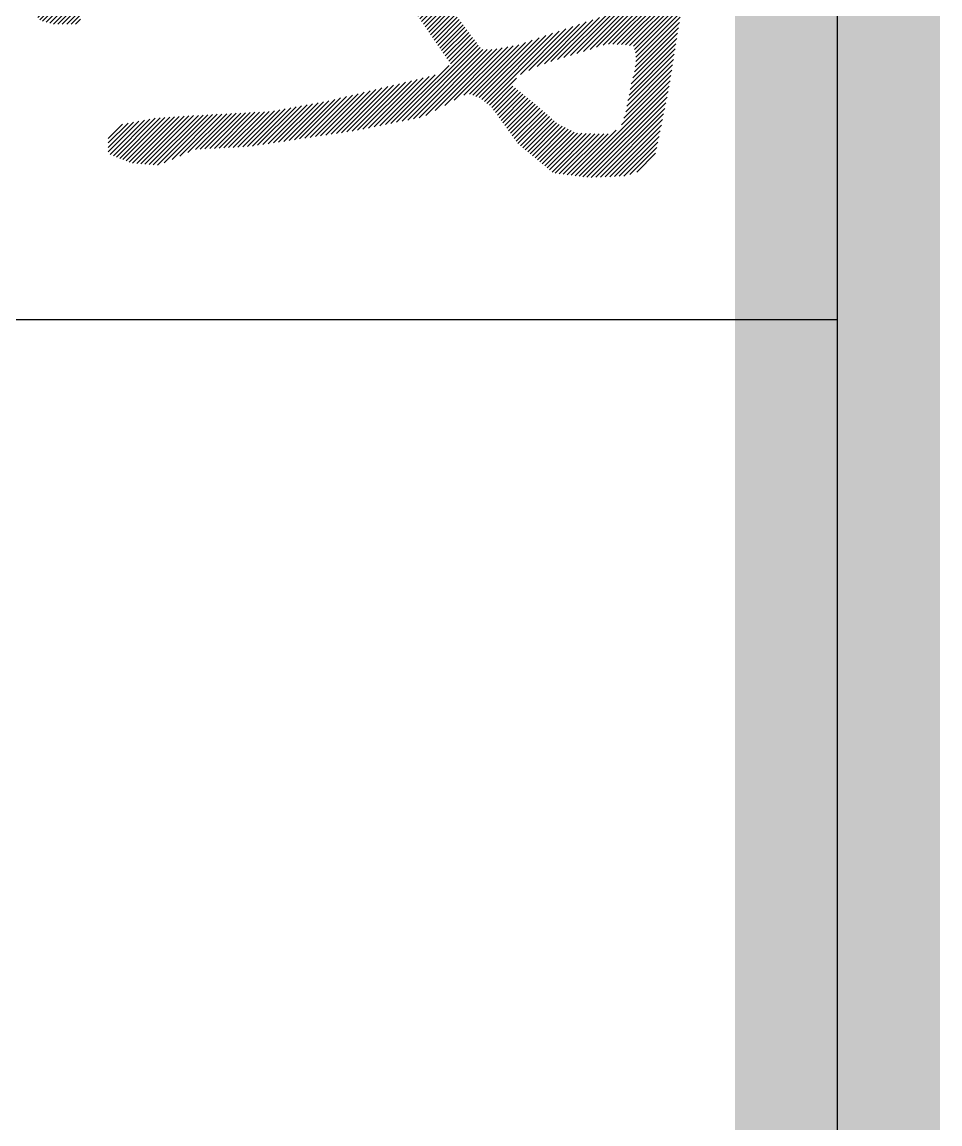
# Model space of a CAD drawing. Extents: x -9422388 to 15610651, y -1992469 to 953794.
# Drawn here: x -2788272 to -2787824, y -294781 to -294244 of the extents above; entities that cross this region are included whole.
import ezdxf

# ---------------------------------------------------------------- set-up
doc = ezdxf.new("R2010")
doc.units = 0
doc.header["$LTSCALE"] = 1000
doc.layers.add('PUB_TITLE', color=4, linetype='Continuous')

# ---------------------------------------------------------------- blocks, each defined once
blk = doc.blocks.new('TQ')
h = blk.add_hatch()
h.set_pattern_fill('ANSI31', color=256, scale=8.569304737390066, angle=-1.272221872585407e-14, style=0)
h.set_pattern_definition([(44.99999999999995, (1745236.946179545, -794025.4454445422), (-0.7574266862328147, 0.7574266862328145), [])])
h.paths.add_polyline_path([(1750755.509340847, -793512.2761866868), (1750748.982086042, -793511.9138676577), (1750741.366972114, -793513.0008247443), (1750734.477080923, -793516.9863703229), (1750725.774082856, -793522.4211920168), (1750714.53270514, -793530.7546022024), (1750706.917566195, -793538.0010432146), (1750701.478195529, -793543.7981839371), (1750697.851956759, -793548.8706986891), (1750697.489320373, -793556.4794587303), (1750702.203443284, -793562.27661154), (1750712.356961877, -793563.7258997421), (1750726.861966995, -793559.740354164), (1750735.927601448, -793552.4939131519), (1750746.443731411, -793540.899619619), (1750752.970986216, -793530.3922831734), (1750756.959861372, -793517.7110083811)], flags=16)
h.paths.add_polyline_path([(1750824.714452347, -793661.2169262776), (1750827.636907356, -793657.8797620598), (1750834.734283795, -793654.5426099289), (1750857.278929571, -793647.4511601399), (1750862.915078507, -793647.6597329034), (1750866.255030662, -793648.0768784308), (1750867.089999938, -793650.5797515935), (1750867.089999938, -793653.291185434), (1750866.672527808, -793656.8369103285), (1750865.628772434, -793660.5912079861), (1750863.541311718, -793671.2283826702), (1750861.871348149, -793676.0255320589), (1750858.113898847, -793677.9026869312), (1750852.686485977, -793677.9026869312), (1750846.841600976, -793677.6941141677), (1750840.579193813, -793674.5655348009), (1750833.690553437, -793668.5169367429)], flags=16)
h.paths.add_polyline_path([(1750390.449375729, -793493.4642191323), (1750381.488334455, -793498.1766146836), (1750375.592891498, -793505.4808435019), (1750371.584003296, -793515.1412580094), (1750371.112370861, -793524.0948143918), (1750374.413797904, -793529.2784567515), (1750378.186882396, -793530.2209382791), (1750383.610667903, -793530.2209382791), (1750389.034478426, -793527.6291170993), (1750392.335905468, -793526.4510121682), (1750394.929896366, -793496.7628984356), (1750393.750827788, -793493.4642191323)], flags=16)
h.paths.add_polyline_path([(1750420.834557375, -793437.520401213), (1750416.036279608, -793440.18388604), (1750411.504575606, -793446.5762254532), (1750412.037723139, -793455.8983981772), (1750416.036279608, -793462.0243891071), (1750417.902270957, -793466.8186497104), (1750416.036279608, -793472.9446527276), (1750411.771149372, -793478.8042951747), (1750409.105461739, -793483.5985557783), (1750408.305740439, -793490.2572436742), (1750408.305740439, -793497.1822921392), (1750408.572314206, -793505.4390709319), (1750412.570870673, -793508.3688921558), (1750420.834557375, -793505.7054194143), (1750445.35906873, -793484.6639497096), (1750463.219285951, -793467.0849981935), (1750468.017563718, -793456.9637800214), (1750470.150128836, -793450.0387436433), (1750469.083833769, -793444.9781345568), (1750467.217842418, -793442.5810102988), (1750460.553573301, -793440.7165709195), (1750452.023312832, -793439.3848405923), (1750440.560790963, -793437.520401213), (1750430.43111291, -793435.3896254367)], flags=16)
h.paths.add_polyline_path([(1750415.311106902, -793418.6241874734), (1750420.584994697, -793410.5317914801), (1750426.800621366, -793405.0741374989), (1750433.392968602, -793401.8748130931), (1750439.043551947, -793401.6866189619), (1750445.070830842, -793403.7567664929), (1750445.259178616, -793408.0852556865), (1750441.680470828, -793412.4137448804), (1750435.276496384, -793416.3658458112), (1750431.509440821, -793418.4359812547), (1750426.800621366, -793420.3179346551), (1750421.715106362, -793421.8234997918), (1750418.513119141, -793420.8825291358)], flags=16)
h.paths.add_polyline_path([(1750360.141369391, -793462.8043250557), (1750373.303849381, -793447.6173729212), (1750381.820500979, -793439.7460597067), (1750390.550041348, -793434.2148685966), (1750395.660047317, -793432.3002199413), (1750400.344200692, -793432.7257054787), (1750401.621683422, -793436.7677213833), (1750400.55711448, -793440.3842759249), (1750395.234194724, -793443.14987148), (1750377.988002757, -793455.2759433684), (1750373.090935593, -793459.7434327229), (1750366.064705529, -793464.4236769333), (1750360.741785774, -793466.5510562694), (1750356.057632397, -793466.5510562694)], flags=16)
h.paths.add_polyline_path([(1750758.566008342, -793568.8786961528), (1750752.613778368, -793556.2851969396), (1750749.880896934, -793551.3988638383), (1750750.539526263, -793562.297461564), (1750752.502781015, -793568.1823174321), (1750756.950004947, -793580.4754554268), (1750750.979738216, -793584.8845768017), (1750744.23071385, -793593.443457335), (1750740.856214175, -793601.4836134412), (1750744.749877268, -793608.2269826528), (1750751.758470835, -793609.5237816352), (1750755.652108911, -793609.5237816352), (1750760.584073822, -793606.9301836706), (1750763.699004297, -793604.0772234924), (1750768.890563426, -793603.0397746379), (1750771.16539628, -793605.3957790217), (1750777.044403524, -793614.4940768775), (1750804.268024299, -793654.3062371333), (1750798.823300144, -793658.0154383042), (1750763.185094303, -793666.6702531234), (1750742.89111563, -793670.3794663814), (1750719.379814738, -793671.615866771), (1750704.283073896, -793672.6049919184), (1750692.156193963, -793674.8305174559), (1750687.948901431, -793679.5288437741), (1750687.948901431, -793684.7217326651), (1750695.868513847, -793687.9363833497), (1750705.025532869, -793688.6782211665), (1750717.481127075, -793683.2506033069), (1750736.074146975, -793682.246417795), (1750772.757609168, -793676.723397477), (1750794.868222018, -793672.2045626718), (1750809.943623951, -793664.1710664859), (1750813.963719459, -793665.6773447543), (1750817.983839983, -793668.689901291), (1750827.029086146, -793681.2422322825), (1750839.089397686, -793691.2840994925), (1750851.149734242, -793692.7903777619), (1750863.712573355, -793692.2882850049), (1750869.240201551, -793690.2799139807), (1750873.78208719, -793684.7159309195), (1750878.246472309, -793663.0498549248), (1750882.710882444, -793635.0113951047), (1750895.318625828, -793547.3523213632), (1750911.693900086, -793449.100794729), (1750913.045781312, -793427.0381814917), (1750909.89135009, -793404.9755682541), (1750903.582462628, -793384.2637223226), (1750881.78255231, -793352.9926384933), (1750870.319855326, -793336.1311453742), (1750855.354700258, -793329.1320279534), (1750840.071137636, -793325.9506164379), (1750820.011436676, -793325.9506164379), (1750802.817428726, -793328.1776044989), (1750781.165689994, -793334.5404396163), (1750733.470449749, -793342.8512713411), (1750707.522510529, -793343.5299789113), (1750678.94265569, -793346.6359193824), (1750669.493496235, -793347.759886773), (1750662.294153328, -793351.8061210306), (1750658.694481874, -793356.9763226782), (1750658.019541913, -793365.5184023232), (1750659.819390149, -793372.0373527523), (1750662.294153328, -793373.8356764035), (1750668.368612978, -793373.3861015341), (1750673.684027842, -793369.8316498471), (1750674.915030274, -793365.2192377156), (1750675.838282098, -793360.2993330535), (1750677.684785745, -793357.8393807226), (1750685.07082535, -793356.30191807), (1750698.304126506, -793356.30191807), (1750722.308748971, -793355.3794283913), (1750750.006378729, -793352.6119835302), (1750775.242003625, -793348.307063929), (1750806.940416304, -793340.6197144059), (1750824.790001594, -793336.6222873352), (1750849.410100258, -793340.6197144059), (1750863.258927646, -793348.9220489903), (1750876.184478193, -793368.2941871941), (1750888.494552542, -793392.278725443), (1750894.6495647, -793413.1883262998), (1750895.586525459, -793417.1760233588), (1750896.64466521, -793422.5944792951), (1750897.04147387, -793431.1847255173), (1750897.438257515, -793439.6428128041), (1750897.173735085, -793449.4224773627), (1750897.04147387, -793456.6911463137), (1750895.718786674, -793463.6954973928), (1750894.902529595, -793469.588125183), (1750887.062594116, -793500.9216865626), (1750881.835962125, -793540.9590270799), (1750869.850124131, -793633.9113720033), (1750855.593856152, -793638.1461750879), (1750827.081345211, -793647.7707154667), (1750818.604644656, -793649.3106438612), (1750814.751608046, -793649.3106438612), (1750805.504305172, -793636.9912287922), (1750779.303601187, -793600.0329473244), (1750793.559869165, -793583.8636991823), (1750807.045509809, -793569.234379435), (1750820.531175469, -793556.5299822672), (1750827.85194753, -793549.2153223932), (1750833.246213794, -793547.2904118999), (1750837.484551563, -793549.2153223932), (1750842.108215509, -793553.4501254782), (1750842.878817827, -793561.5347495493), (1750840.566985855, -793570.004343632), (1750837.484551563, -793578.0889677033), (1750830.934381821, -793588.0985022672), (1750830.297166451, -793594.3727519779), (1750832.693028199, -793598.5620234445), (1750836.586341063, -793597.6643241431), (1750844.073421533, -793594.3727519779), (1750848.565674817, -793586.5926833033), (1750852.159492455, -793576.4187538527), (1750853.956388765, -793563.2524772802), (1750852.159492455, -793542.3061441199), (1750846.768778507, -793530.9352782377), (1750847.646525668, -793526.2817824935), (1750847.646525668, -793519.2460536389), (1750842.482684607, -793515.9627127013), (1750837.318843546, -793516.9008066583), (1750834.5021825, -793524.4055824918), (1750826.991136408, -793536.1317932206), (1750801.641337088, -793558.1770495686), (1750785.680357889, -793575.06278915), (1750768.780466659, -793584.443752899), (1750776.291537767, -793576.9389891517), (1750782.863696843, -793567.0889663383), (1750791.313629949, -793556.3008616534), (1750797.885814041, -793544.1056039464), (1750801.496067393, -793533.8084840918), (1750803.358106167, -793520.4129660359), (1750798.889193097, -793505.1569489526), (1750789.206556449, -793495.8545021648), (1750781.758376337, -793494.7382100006), (1750782.836003791, -793491.0172240336), (1750789.734600656, -793469.2782998672), (1750793.449247056, -793450.1904472095), (1750793.410296666, -793423.0570234834), (1750790.093009286, -793415.3922161603), (1750781.177797886, -793409.5918240419), (1750772.262586486, -793407.1059451592), (1750750.492920883, -793405.2415299537), (1750740.513815982, -793404.8286269534), (1750733.856201202, -793406.2747241954), (1750731.25105303, -793408.8776895622), (1750729.514295922, -793413.2159812883), (1750730.382686984, -793416.9758268663), (1750736.171885686, -793418.4219120212), (1750746.881942059, -793417.8434779595), (1750759.03931687, -793417.8434779595), (1750773.512351148, -793418.7111411396), (1750781.61725935, -793423.3386378097), (1750783.643480146, -793430.5691119342), (1750782.485650413, -793438.9564541826), (1750770.907202977, -793490.4374120571), (1750770.907202977, -793492.751172479), (1750765.407442946, -793494.7757037834), (1750757.302534744, -793496.5110180565), (1750743.9873302, -793499.1139834231), (1750729.80375961, -793506.9228916097), (1750721.698851408, -793514.4425827642), (1750706.873937756, -793526.6797580854), (1750699.394462244, -793533.8655466797), (1750694.216361888, -793542.775928404), (1750689.038261532, -793552.2611543601), (1750688.462911489, -793560.5966676789), (1750692.777999288, -793570.3693459684), (1750701.120487357, -793572.3813672578), (1750713.202713181, -793573.2436517362), (1750724.709588963, -793571.8064988526), (1750736.216464745, -793567.495028113), (1750744.2712903, -793559.446942954), (1750755.490503568, -793543.3507847226), (1750768.723404463, -793520.9311344627), (1750771.887817192, -793511.4458964197), (1750775.915217462, -793507.4218538398), (1750780.230305261, -793507.7092819999), (1750785.408405616, -793509.4338751299), (1750788.572793329, -793515.7573671585), (1750788.572793329, -793526.967198332), (1750785.120718087, -793540.476466868), (1750777.928930104, -793552.2611543601), (1750774.476854862, -793560.5966676789), (1750771.032459626, -793565.481592648), (1750767.405845609, -793570.0110639875), (1750763.552583852, -793571.5963789565), (1750760.605963091, -793571.3699053895)])
h.paths.add_polyline_path([(1750665.095654493, -793639.5967324226), (1750669.311977912, -793640.6499426872), (1750677.217581196, -793640.6499426872), (1750680.906886078, -793635.9105327569), (1750685.123209497, -793628.5381334247), (1750687.758402253, -793616.952929294), (1750688.285445808, -793608.000726651), (1750682.199878918, -793618.7802495869), (1750677.391594627, -793621.7367225804), (1750674.062774729, -793620.997604332), (1750671.473712043, -793611.7586262269), (1750673.323042533, -793598.0849386307), (1750680.350548428, -793565.1941886623), (1750683.750839915, -793485.5776884216), (1750686.657709764, -793470.6405739688), (1750687.488226138, -793459.8526626761), (1750686.657709764, -793452.7990330178), (1750679.270344294, -793450.4572308235), (1750671.749066533, -793452.9622312937), (1750669.241957269, -793458.8072243328), (1750667.152720395, -793468.4097180772), (1750668.40626252, -793480.099716242), (1750667.241478252, -793549.0197431229), (1750664.568610938, -793568.5057164156), (1750660.352287519, -793593.782521033), (1750657.717069746, -793615.8997311158), (1750659.29820041, -793633.2775312684)])
h.paths.add_polyline_path([(1750386.256992915, -793636.2022517904), (1750408.229890995, -793630.8704473461), (1750425.808199454, -793627.4204512589), (1750448.722786376, -793620.2068263717), (1750470.695684457, -793614.5613771293), (1750489.215681757, -793610.4841156182), (1750495.165785344, -793609.3828354721), (1750498.203565528, -793609.4912314231), (1750502.000765741, -793610.6836473277), (1750503.845143003, -793612.8516751463), (1750504.279100879, -793615.7785108886), (1750504.170605156, -793619.138942525), (1750502.977202233, -793621.5237743335), (1750500.915858542, -793623.2581941712), (1750497.010137589, -793624.9926019218), (1750491.260064392, -793625.6430138933), (1750474.852694213, -793626.4621720602), (1750453.748637488, -793632.0112156259), (1750425.702455525, -793641.4446126521), (1750392.93564641, -793648.9358389919), (1750361.834923337, -793650.3230968614), (1750326.846641151, -793648.3809261745), (1750310.811588668, -793643.6600818306), (1750301.238423379, -793634.2315558529), (1750295.22100091, -793623.9831706636), (1750289.983787021, -793613.8801312956), (1750286.233342285, -793603.847015052), (1750285.749401828, -793593.8138988081), (1750284.573009994, -793567.0624354376), (1750311.32442296, -793413.6178609717), (1750312.333205537, -793404.1979167435), (1750312.549021217, -793401.6100600903), (1750276.720416264, -793430.9390699288), (1750259.525907987, -793440.3928818482), (1750300.559555858, -793398.9527033567), (1750344.240529394, -793367.6521514934), (1750368.507723016, -793351.3405913601), (1750379.538263297, -793349.1363268037), (1750384.832939644, -793350.899743283), (1750388.803928141, -793358.3942451923), (1750388.803928141, -793366.3295951772), (1750379.979500919, -793387.9313805755), (1750376.890937632, -793410.855734378), (1750378.655838087, -793422.7587653985), (1750381.185086783, -793425.5222699073), (1750393.121492555, -793418.0378485324), (1750403.269807755, -793408.2880267039), (1750404.44077105, -793391.5183220397), (1750403.269807755, -793371.6286922788), (1750403.269807755, -793357.1989525885), (1750405.611709329, -793354.4690015094), (1750408.343965356, -793353.6890172141), (1750411.466500787, -793354.8589876143), (1750413.418097939, -793358.368922989), (1750414.589061235, -793365.77879193), (1750417.711621683, -793374.7486294617), (1750424.347046999, -793381.7685002112), (1750431.372801752, -793382.1584984029), (1750451.669407137, -793363.8288251465), (1750459.475795749, -793363.4388390419), (1750462.988660617, -793366.9487744169), (1750465.720916644, -793375.1386276535), (1750462.20802676, -793378.6485630282), (1750451.2790777, -793385.668433778), (1750450.88877328, -793393.8582870138), (1750458.53875994, -793399.3520689503), (1750459.701768049, -793406.7116560932), (1750456.600396413, -793415.2332845846), (1750450.785330851, -793420.2687890328), (1750443.765429913, -793425.531588962), (1750459.413905405, -793426.1741323153), (1750470.989475965, -793427.2450499919), (1750474.633626413, -793429.6010664635), (1750479.135260813, -793434.5272805241), (1750481.064518404, -793439.6676877894), (1750481.51283564, -793447.8481252763), (1750479.995796755, -793456.5639067751), (1750475.065357838, -793468.6902204024), (1750465.962999446, -793479.8691693665), (1750424.012629008, -793519.765430763), (1750405.128369263, -793532.1851797743), (1750402.830096128, -793534.5852532535), (1750400.134113746, -793536.4878511991), (1750400.134113746, -793588.2721436862), (1750399.83279233, -793600.0139345201), (1750398.024863828, -793603.0246417501), (1750394.244699719, -793606.2562021067), (1750391.372652569, -793607.0760975794), (1750389.403243806, -793606.8301277289), (1750387.515888529, -793605.6822643976), (1750386.367089682, -793603.7965036022), (1750385.628558269, -793599.8609859947), (1750386.120904206, -793594.695619135), (1750389.730231954, -793545.1854418068), (1750389.678173019, -793542.993832309), (1750386.19410192, -793544.2702526586), (1750382.36165373, -793545.0825212528), (1750377.832376311, -793545.3145910869), (1750372.722420376, -793543.6900538988), (1750365.65929126, -793540.6050722344), (1750362.189929749, -793536.4249264306), (1750361.067473073, -793527.1470403667), (1750361.101720397, -793520.523175033), (1750362.387983851, -793515.5109259164), (1750364.831901924, -793507.6712684772), (1750368.819326135, -793499.703078193), (1750375.122034569, -793492.2489709405), (1750388.37935138, -793477.5976408191), (1750395.12970161, -793474.402087548), (1750397.285757039, -793471.051023314), (1750398.004450521, -793466.9818721603), (1750398.084302573, -793463.7105940194), (1750396.24765535, -793462.912721007), (1750392.574360906, -793462.3542062724), (1750389.460055839, -793463.1520792847), (1750385.866613446, -793464.5882531239), (1750382.353048121, -793467.1414443459), (1750378.759605727, -793470.3329363947), (1750359.182269199, -793480.286520372), (1750346.714717198, -793484.7792594081), (1750334.247140182, -793485.8003304184), (1750328.933101214, -793480.4907297394), (1750328.933101214, -793473.138974953), (1750331.794516434, -793468.850457371), (1750342.626977597, -793461.2944811303), (1750362.86121733, -793444.1403987156), (1750368.668277674, -793437.7640503648), (1750370.114720541, -793435.5961796767), (1750365.991782995, -793428.1682165411), (1750364.378806573, -793419.102807333), (1750364.580438007, -793401.9792445184), (1750368.209628703, -793387.4745897853), (1750372.443688683, -793376.797540186), (1750373.250189403, -793372.3655623506), (1750371.637212981, -793368.9408522049), (1750368.209628703, -793369.1423057431), (1750361.757723014, -793371.9626552744), (1750347.240910199, -793380.4237038692), (1750337.966289517, -793385.6615079433), (1750333.50155417, -793388.5146494259), (1750339.307463765, -793389.0190991412), (1750341.831759232, -793390.027974398), (1750344.103640163, -793392.2979437262), (1750344.103640163, -793395.5768003984), (1750342.589052875, -793399.8645323273), (1750338.550170121, -793400.6211887698), (1750332.744260526, -793402.6389513705), (1750329.715085953, -793404.1522642561), (1750327.348093023, -793406.2751351523), (1750325.079664343, -793410.7210130038), (1750320.088535866, -793434.4645007994), (1750308.396039087, -793500.6806723702), (1750304.079225162, -793535.0734339064), (1750299.821199559, -793579.0361268884), (1750300.876637548, -793602.9568459329), (1750302.446110613, -793610.4841156185), (1750305.899011394, -793618.3250059282), (1750314.374261003, -793626.7931858357), (1750325.360697535, -793633.6931659242), (1750341.683412532, -793637.1431620118), (1750364.911904074, -793636.5158965893)])
h.paths.add_polyline_path([(1750162.715026607, -793624.971050853), (1750165.894999479, -793631.0079245494), (1750169.710961923, -793631.3256547439), (1750174.162913937, -793630.0547339658), (1750176.706872221, -793627.1951622143), (1750176.706872221, -793621.4760187127), (1750175.752900373, -793612.8972913732), (1750174.162913937, -793604.6362942286), (1750174.798903508, -793592.8802649431), (1750178.614865951, -793568.0972855943), (1750187.518769981, -793548.3980014452), (1750194.832687573, -793532.8291977388), (1750196.104666715, -793525.5214032643), (1750195.786659422, -793520.7554382588), (1750189.744745987, -793518.8490570916), (1750175.434893079, -793517.895866508), (1750169.074972352, -793517.2604061189), (1750166.213006773, -793515.6717551466), (1750166.213006773, -793512.1767230061), (1750167.802993209, -793507.0930278064), (1750187.998582747, -793479.6616723436), (1750203.420685678, -793454.5503746137), (1750218.271591273, -793430.5804978602), (1750221.698750274, -793418.0248429524), (1750223.238378884, -793402.0596712203), (1750220.998668924, -793396.5894105289), (1750218.012397317, -793394.3515804557), (1750214.987125287, -793394.0846397112), (1750210.236428535, -793395.2148077174), (1750207.069289028, -793399.0574006953), (1750204.580841928, -793405.8384449938), (1750201.866147349, -793417.3662118403), (1750196.66300567, -793437.0312173406), (1750189.650059266, -793449.91519063), (1750149.034608998, -793505.4888450765), (1750141.69810168, -793513.2464078121), (1750140.27227225, -793520.0846839161), (1750144.549785556, -793526.353107707), (1750154.245430683, -793528.9174672893), (1750165.081769374, -793530.9119624719), (1750175.918108064, -793532.3366053412), (1750173.217972975, -793539.739173752), (1750166.911261932, -793556.1228689256), (1750159.853061029, -793594.7866461102), (1750159.217071458, -793610.3554498167)])
h.paths.add_polyline_path([(1749944.429661826, -793378.6426645863), (1749938.166929451, -793371.1454189351), (1749932.449952827, -793362.6692616277), (1749928.577153334, -793353.6403067227), (1749926.732976204, -793349.9550135792), (1749926.17971556, -793348.4808987397), (1749921.38484001, -793351.981926017), (1749912.808674618, -793356.9606217036), (1749903.202287674, -793365.2350716465), (1749883.326981914, -793381.7839594472), (1749864.776714882, -793397.6709043054), (1749857.622676507, -793405.0864178609), (1749858.605967467, -793540.8969363115), (1749859.505378751, -793543.2789639437), (1749860.844551693, -793543.5298411039), (1749862.936990654, -793544.0316075125), (1749867.121868576, -793544.0316075125), (1749873.482890021, -793543.5298411039), (1749882.773346025, -793541.6064052214), (1749896.319326001, -793538.6299403785), (1749913.112847894, -793531.4387368219), (1749933.333603837, -793519.7958415807), (1749951.155295945, -793505.4134223803), (1749973.089693929, -793483.4973757478), (1749988.383238058, -793464.1127033548), (1750004.406057568, -793434.7312602389), (1750006.490666424, -793422.4234365745), (1750005.732622292, -793415.7961385417), (1750004.306067389, -793408.5869133115), (1749989.599655983, -793404.2374532243), (1749978.305118615, -793400.0055510122), (1749969.128311694, -793393.7752374398)], flags=16)
h.paths.add_polyline_path([(1749814.940779221, -793456.0566045343), (1749812.108132755, -793460.0020213706), (1749810.05812145, -793463.006165376), (1749808.554791501, -793466.4199609873), (1749807.598142908, -793469.2875463995), (1749807.461478824, -793474.0668675073), (1749807.643597538, -793480.3494934883), (1749813.40657915, -793498.4964842722), (1749827.741148169, -793531.4008683428), (1749830.396604134, -793536.8842313106), (1749835.353460271, -793540.244989295), (1749841.018427992, -793542.3675821911), (1749844.907262937, -793542.1169467702), (1749840.833507451, -793440.3089982725), (1749840.708425916, -793434.6848462716), (1749837.456205951, -793433.3100621561), (1749832.45276945, -793434.6848462716), (1749827.074088345, -793440.6839360987)], flags=16)
edge = h.paths.add_edge_path()
edge.add_line((1749832.982489749, -793344.6806705933), (1749832.762146117, -793346.5487844116))
edge.add_line((1749832.762146117, -793346.5487844115), (1749833.089597067, -793348.854398216))
edge.add_line((1749795.109702291, -793448.2795817768), (1749794.020712349, -793459.5818434742))
edge.add_line((1749803.285706837, -793410.6962709752), (1749795.109702291, -793448.2795817765))
edge.add_line((1749809.454402915, -793392.4427335463), (1749803.285706837, -793410.6962709752))
edge.add_line((1749816.097608303, -793376.0856659692), (1749809.454402915, -793392.4427335463))
edge.add_line((1749824.876130601, -793360.4397836511), (1749816.097608303, -793376.0856659692))
edge.add_line((1749833.089597067, -793348.8543982158), (1749824.876130601, -793360.4397836511))
edge.add_line((1749834.910421475, -793340.3999249334), (1749832.982489749, -793344.6806705933))
edge.add_line((1749836.838378218, -793337.8314799549), (1749834.910421475, -793340.3999249334))
edge.add_line((1749841.336910596, -793337.1893596449), (1749836.838378218, -793337.8314799548))
edge.add_line((1749848.191854005, -793338.9016603265), (1749841.336910596, -793337.1893596449))
edge.add_line((1749851.619313202, -793341.6841534664), (1749848.191854005, -793338.9016603265))
edge.add_line((1749854.40412849, -793347.2491155722), (1749851.619313202, -793341.6841534664))
edge.add_line((1749854.189913854, -793352.8140897646), (1749854.40412849, -793347.2491155722))
edge.add_line((1749853.333055309, -793359.4492443283), (1749854.189913854, -793352.8140897646))
edge.add_line((1749853.975699217, -793368.2247838095), (1749853.333055308, -793359.4492443283))
edge.add_line((1749853.975699217, -793374.217830151), (1749853.975699217, -793368.2247838095))
edge.add_line((1749855.90365596, -793379.5687561819), (1749853.975699217, -793374.217830151))
edge.add_line((1749860.616402974, -793379.7827922564), (1749855.90365596, -793379.5687561817))
edge.add_line((1749864.043862171, -793379.7827922564), (1749860.616402975, -793379.7827922564))
edge.add_line((1749866.732890019, -793377.398963666), (1749864.043862171, -793379.7827922566))
edge.add_line((1749912.015482574, -793336.5093345953), (1749866.732890019, -793377.398963666))
edge.add_line((1749920.490857265, -793328.0410700797), (1749912.015482574, -793336.5093345953))
edge.add_line((1749927.028969147, -793324.6537570207), (1749920.490857265, -793328.0410700797))
edge.add_line((1749931.872026105, -793323.927910266), (1749927.028969148, -793324.6537570208))
edge.add_line((1749935.746476673, -793323.927910266), (1749931.872026105, -793323.927910266))
edge.add_line((1749939.620927242, -793324.4118121315), (1749935.746476673, -793323.927910266))
edge.add_line((1749942.768929274, -793326.3474195936), (1749939.620927242, -793324.4118121315))
edge.add_line((1749943.877952193, -793333.1320295488), (1749942.768929274, -793326.3474195936))
edge.add_line((1749943.44004174, -793341.8832983926), (1749943.877952193, -793333.1320295488))
edge.add_line((1749946.943475461, -793354.1350626878), (1749943.44004174, -793341.8832983926))
edge.add_line((1749950.446909182, -793362.0112106908), (1749946.943475461, -793354.1350626878))
edge.add_line((1749957.453776623, -793367.6995324177), (1749950.446909182, -793362.0112106908))
edge.add_line((1749967.964077785, -793374.7005354062), (1749957.453776623, -793367.6995324177))
edge.add_line((1749979.788185355, -793382.1391109022), (1749967.964077785, -793374.7005354062))
edge.add_line((1749988.546769657, -793386.952311788), (1749979.788185355, -793382.1391109022))
edge.add_line((1750001.246723149, -793390.890379746), (1749988.546769657, -793386.9523117879))
edge.add_line((1750009.809204621, -793393.9497491199), (1750001.246723149, -793390.8903797461))
edge.add_line((1750006.299291676, -793463.0541385622), (1750017.688115506, -793439.1183833268))
edge.add_line((1750017.688115506, -793439.1183833268), (1750020.829838444, -793424.5999736201))
edge.add_line((1750020.829838444, -793424.5999736203), (1750021.222569447, -793412.0435209721))
edge.add_line((1750021.222569447, -793412.0435209722), (1750020.044426472, -793404.1957290024))
edge.add_line((1750020.044426472, -793404.1957290022), (1750018.494491143, -793396.7267064273))
edge.add_line((1750018.494491143, -793396.7267064273), (1750009.809204621, -793393.9497491199))
edge.add_line((1749984.699812009, -793490.1290009165), (1750006.299291677, -793463.0541385622))
edge.add_line((1749949.446181855, -793521.8960735815), (1749984.699812009, -793490.1290009165))
edge.add_line((1749921.718707642, -793539.9505506925), (1749949.446181855, -793521.8960735815))
edge.add_line((1749895.860501915, -793551.7793435403), (1749921.718707642, -793539.9505506925))
edge.add_line((1749874.052386248, -793556.4486006943), (1749895.860501915, -793551.7793435403))
edge.add_line((1749861.590613015, -793557.693739964), (1749874.052386248, -793556.4486006943))
edge.add_line((1749857.459520153, -793558.3657513522), (1749861.590613015, -793557.693739964))
edge.add_line((1749855.687590117, -793703.9477998308), (1749857.459520153, -793558.3657513522))
edge.add_line((1749853.974148206, -793754.1667087633), (1749855.687590117, -793703.9477998308))
edge.add_line((1749852.260706295, -793784.982863195), (1749853.974148206, -793754.1667087633))
edge.add_line((1749848.385855466, -793817.5285059806), (1749852.260706295, -793784.982863195))
edge.add_line((1749841.877087712, -793849.6437559192), (1749848.385855466, -793817.5285059806))
edge.add_line((1749838.074984302, -793856.241876006), (1749841.877087711, -793849.6437559192))
edge.add_line((1749833.672564575, -793857.841417339), (1749838.074984302, -793856.241876006))
edge.add_line((1749828.26956762, -793858.6411880056), (1749833.672564575, -793857.841417339))
edge.add_line((1749821.465832591, -793854.6423346727), (1749828.26956762, -793858.6411880056))
edge.add_line((1749817.663729182, -793842.6457504996), (1749821.465832591, -793854.6423346726))
edge.add_line((1749813.861625773, -793824.0510583275), (1749817.663729182, -793842.6457504996))
edge.add_line((1749813.661520333, -793816.0533274877), (1749813.861625773, -793824.0510583275))
edge.add_line((1749815.462519319, -793812.8542448216), (1749813.661520333, -793816.0533274877))
edge.add_line((1749818.864386834, -793811.8545314883), (1749815.462519319, -793812.8542448216))
edge.add_line((1749822.466384803, -793812.8542448216), (1749818.864386833, -793811.8545314883))
edge.add_line((1749826.068357757, -793816.0533274877), (1749822.466384803, -793812.8542448216))
edge.add_line((1749829.070014393, -793819.4523649078), (1749826.068357757, -793816.0533274877))
edge.add_line((1749832.07167103, -793827.6500263273), (1749829.070014393, -793819.4523649078))
edge.add_line((1749833.672564575, -793826.050484994), (1749832.07167103, -793827.6500263273))
edge.add_line((1749835.70428896, -793818.8123598176), (1749833.672564575, -793826.050484994))
edge.add_line((1749838.036033912, -793806.5810225027), (1749835.70428896, -793818.8123598176))
edge.add_line((1749841.533613817, -793758.8205550298), (1749838.036033912, -793806.5810225027))
edge.add_line((1749844.448263738, -793697.6638684564), (1749841.533613818, -793758.8205550299))
edge.add_line((1749846.178041297, -793557.6966287502), (1749844.448263738, -793697.6638684564))
edge.add_line((1749843.25503593, -793557.4270651337), (1749846.178041297, -793557.6966287502))
edge.add_line((1749829.09550601, -793555.0691147466), (1749843.25503593, -793557.4270651337))
edge.add_line((1749820.127810399, -793549.8816287311), (1749829.09550601, -793555.0691147466))
edge.add_line((1749804.080324811, -793514.0408118634), (1749820.127810399, -793549.8816287311))
edge.add_line((1749794.168663874, -793482.4442863528), (1749804.080324811, -793514.0408118634))
edge.add_line((1749791.002324888, -793486.1532578713), (1749794.168663874, -793482.4442863527))
edge.add_line((1749727.777186447, -793570.1213817679), (1749791.002324888, -793486.1532578713))
edge.add_line((1749717.174199868, -793582.2849836994), (1749727.777186447, -793570.1213817679))
edge.add_line((1749700.287992558, -793597.9799632917), (1749717.174199868, -793582.2849836994))
edge.add_line((1749680.652843343, -793603.0808219897), (1749700.287992558, -793597.9799632917))
edge.add_line((1749668.871763822, -793598.372330529), (1749680.652843344, -793603.0808219897))
edge.add_line((1749662.981224061, -793588.5629682839), (1749668.871763822, -793598.372330529))
edge.add_line((1749665.730140948, -793571.6908748924), (1749662.981224061, -793588.5629682839))
edge.add_line((1749676.264232618, -793548.1465441104), (1749665.730140948, -793571.6908748924))
edge.add_line((1749690.906277066, -793517.3306072437), (1749676.264232618, -793548.1465441104))
edge.add_line((1749713.959679476, -793487.7597492124), (1749690.906277066, -793517.3306072437))
edge.add_line((1749749.908387718, -793450.3268970206), (1749713.959679476, -793487.7597492124))
edge.add_line((1749754.851184691, -793442.918889473), (1749749.908387718, -793450.3268970206))
edge.add_line((1749757.816867878, -793436.9924906873), (1749754.851184691, -793442.918889473))
edge.add_line((1749759.052573375, -793433.7823605299), (1749757.816867877, -793436.9924906873))
edge.add_line((1749757.569731781, -793428.8436968897), (1749759.052573375, -793433.7823605299))
edge.add_line((1749749.166979429, -793425.3866178375), (1749757.569731781, -793428.8436968898))
edge.add_line((1749739.77563266, -793425.3866178375), (1749749.16697943, -793425.3866178375))
edge.add_line((1749725.441513934, -793427.8559617439), (1749739.77563266, -793425.3866178374))
edge.add_line((1749714.320214491, -793433.0415621924), (1749725.441513934, -793427.8559617439))
edge.add_line((1749703.019097834, -793441.0473913025), (1749714.320214491, -793433.0415621924))
edge.add_line((1749659.950623557, -793466.4739655716), (1749703.019097834, -793441.0473913025))
edge.add_line((1749653.578144643, -793469.9024347651), (1749659.950623557, -793466.4739655716))
edge.add_line((1749651.249726859, -793472.2288985932), (1749653.578144643, -793469.9024347651))
edge.add_line((1749647.756900053, -793475.9040870294), (1749651.249726859, -793472.2288985932))
edge.add_line((1749644.944116534, -793479.2766056356), (1749647.756900053, -793475.9040870294))
edge.add_line((1749642.693874709, -793486.3026890879), (1749644.944116534, -793479.2766056355))
edge.add_line((1749641.85004966, -793495.858164517), (1749642.693874709, -793486.3026890879))
edge.add_line((1749641.568766304, -793507.3809515315), (1749641.850049659, -793495.858164517))
edge.add_line((1749644.475310942, -793534.9966453827), (1749641.568766305, -793507.3809515315))
edge.add_line((1749647.464184245, -793541.6720737325), (1749644.475310942, -793534.9966453827))
edge.add_line((1749651.156315969, -793549.2258622313), (1749647.464184245, -793541.6720737325))
edge.add_line((1749653.793585079, -793555.1986145489), (1749651.156315969, -793549.2258622313))
edge.add_line((1749657.309902198, -793563.8064110534), (1749653.793585079, -793555.1986145489))
edge.add_line((1749659.419702475, -793571.8872035542), (1749657.309902198, -793563.8064110534))
edge.add_line((1749658.115577378, -793579.1634026882), (1749659.419702475, -793571.8872035542))
edge.add_line((1749642.633385279, -793585.3177496509), (1749644.496900014, -793587.2160567215))
edge.add_line((1749644.496900014, -793587.2160567216), (1749647.14232444, -793587.6966346707))
edge.add_line((1749647.14232444, -793587.6966346707), (1749651.230664433, -793587.2160567216))
edge.add_line((1749651.230664433, -793587.2160567216), (1749654.169905384, -793585.1730565265))
edge.add_line((1749654.169905384, -793585.1730565265), (1749658.115577379, -793579.1634026882))
edge.add_line((1749637.750277214, -793568.2412535005), (1749642.633385279, -793585.3177496509))
edge.add_line((1749634.332124084, -793555.0679423107), (1749637.750277214, -793568.2412535005))
edge.add_line((1749634.332124084, -793540.430947337), (1749634.332124084, -793555.0679423107))
edge.add_line((1749632.378900871, -793534.0882491119), (1749634.332124084, -793540.4309473368))
edge.add_line((1749629.937359347, -793521.4028405751), (1749632.378900871, -793534.0882491119))
edge.add_line((1749627.007499512, -793504.3263444239), (1749629.937359347, -793521.4028405751))
edge.add_line((1749626.519206216, -793491.1530453213), (1749627.007499512, -793504.3263444239))
edge.add_line((1749629.937359347, -793478.4676488714), (1749626.519206216, -793491.1530453213))
edge.add_line((1749633.207440956, -793467.1244138039), (1749629.937359347, -793478.4676488714))
edge.add_line((1749639.044120609, -793419.2809934525), (1749633.207440956, -793467.1244138039))
edge.add_line((1749642.556660265, -793385.6892475407), (1749639.044120609, -793419.2809934525))
edge.add_line((1749647.574531175, -793365.1331180506), (1749642.556660265, -793385.6892475407))
edge.add_line((1749662.678126486, -793345.2254182684), (1749647.574531175, -793365.1331180506))
edge.add_line((1749675.421358189, -793334.6475785234), (1749662.678126486, -793345.2254182684))
edge.add_line((1749669.147768736, -793336.0187848965), (1749675.421358188, -793334.6475785234))
edge.add_line((1749663.658365457, -793336.410559872), (1749669.147768736, -793336.0187848965))
edge.add_line((1749657.776881599, -793338.9570669993), (1749663.658365457, -793336.410559872))
edge.add_line((1749645.817861086, -793339.54472342), (1749657.776881599, -793338.9570669993))
edge.add_line((1749642.877094141, -793336.6064413167), (1749645.817861086, -793339.5447234202))
edge.add_line((1749642.485013562, -793330.3381021351), (1749642.877094141, -793336.6064413167))
edge.add_line((1749644.249463722, -793326.2244951033), (1749642.485013562, -793330.338102135))
edge.add_line((1749650.719105973, -793322.1109001592), (1749644.249463722, -793326.2244951033))
edge.add_line((1749659.933437354, -793319.9561559211), (1749650.719105973, -793322.1109001592))
edge.add_line((1749669.308598573, -793315.9009773056), (1749659.933437354, -793319.9561559212))
edge.add_line((1749816.996619325, -793409.5559499133), (1749812.69654131, -793434.6506280585))
edge.add_line((1749829.736673957, -793382.9741755227), (1749816.996619325, -793409.5559499133))
edge.add_line((1749838.786473088, -793366.8985409675), (1749829.736673957, -793382.9741755227))
edge.add_line((1749839.900874513, -793368.2544452349), (1749838.786473088, -793366.8985409675))
edge.add_line((1749841.869807966, -793375.301680886), (1749839.900874513, -793368.2544452349))
edge.add_line((1749844.182065216, -793388.297265261), (1749841.869807966, -793375.301680886))
edge.add_line((1749843.314975002, -793405.0471352068), (1749844.182065216, -793388.297265261))
edge.add_line((1749833.64699791, -793412.7873531396), (1749843.314975001, -793405.0471352068))
edge.add_line((1749817.817754584, -793428.6033353935), (1749833.64699791, -793412.7873531396))
edge.add_line((1749807.575328036, -793440.6979207234), (1749817.817754584, -793428.6033353935))
edge.add_line((1749765.220594012, -793499.7053868042), (1749807.575328036, -793440.6979207234))
edge.add_line((1749732.707850511, -793540.5545245236), (1749765.220594012, -793499.7053868042))
edge.add_line((1749715.372625508, -793561.922149042), (1749732.707850511, -793540.5545245236))
edge.add_line((1749709.054181817, -793570.9872077284), (1749715.372625507, -793561.922149042))
edge.add_line((1749701.763679487, -793576.6528663859), (1749709.054181817, -793570.9872077284))
edge.add_line((1749693.663099106, -793581.5091452346), (1749701.763679487, -793576.6528663859))
edge.add_line((1749687.992702846, -793582.9660240543), (1749693.663099107, -793581.5091452346))
edge.add_line((1749682.48431219, -793582.6422745484), (1749687.992702846, -793582.9660240542))
edge.add_line((1749679.730116862, -793581.347264438), (1749682.48431219, -793582.6422745484))
edge.add_line((1749678.596027604, -793578.5953755076), (1749679.730116862, -793581.347264438))
edge.add_line((1749678.920063827, -793574.8722259725), (1749678.596027604, -793578.5953755076))
edge.add_line((1749681.061384652, -793567.0662911814), (1749678.920063827, -793574.8722259725))
edge.add_line((1749689.943249315, -793543.4011390419), (1749681.061384652, -793567.0662911814))
edge.add_line((1749701.431287817, -793521.762065339), (1749689.943249314, -793543.401139042))
edge.add_line((1749712.925305217, -793504.2096688974), (1749701.431287817, -793521.7620653389))
edge.add_line((1749721.41326311, -793495.5219654314), (1749712.925305217, -793504.2096688976))
edge.add_line((1749734.455739876, -793483.5246439534), (1749721.41326311, -793495.5219654314))
edge.add_line((1749746.049046998, -793472.7684246969), (1749734.455739876, -793483.5246439533))
edge.add_line((1749761.026935367, -793454.4919099374), (1749746.049046998, -793472.768424697))
edge.add_line((1749766.775057293, -793444.3180167475), (1749761.026935367, -793454.4919099374))
edge.add_line((1749770.223955464, -793438.574687218), (1749766.775057293, -793444.3180167475))
edge.add_line((1749770.552419574, -793432.6672528889), (1749770.223955465, -793438.5746872181))
edge.add_line((1749769.238563134, -793425.6111695755), (1749770.552419574, -793432.6672528889))
edge.add_line((1749766.446593183, -793420.0319327577), (1749769.238563134, -793425.6111695755))
edge.add_line((1749760.837737037, -793415.5457932074), (1749766.446593183, -793420.0319327577))
edge.add_line((1749751.041176128, -793414.0879474299), (1749760.837737037, -793415.5457932074))
edge.add_line((1749740.827743481, -793413.6714183383), (1749751.041176128, -793414.0879474299))
edge.add_line((1749726.237107544, -793415.7540517102), (1749740.827743481, -793413.6714183384))
edge.add_line((1749718.733341197, -793416.7953683959), (1749726.237107544, -793415.7540517102))
edge.add_line((1749709.145216157, -793420.3358475448), (1749718.733341197, -793416.7953683959))
edge.add_line((1749669.759142261, -793445.7830421856), (1749709.145216157, -793420.3358475448))
edge.add_line((1749658.803325688, -793452.9086860142), (1749669.759142261, -793445.7830421856))
edge.add_line((1749654.255636267, -793454.2511979188), (1749658.803325688, -793452.9086860142))
edge.add_line((1749651.981804065, -793454.6642822241), (1749654.255636268, -793454.2511979188))
edge.add_line((1749650.948230328, -793454.6642822241), (1749651.981804065, -793454.6642822241))
edge.add_line((1749650.66316951, -793452.5480229002), (1749650.948230328, -793454.6642822241))
edge.add_line((1749656.463100208, -793402.3666319245), (1749650.66316951, -793452.5480229002))
edge.add_line((1749660.857614781, -793374.3328376753), (1749656.463100208, -793402.3666319245))
edge.add_line((1749671.67486603, -793357.1072608299), (1749660.857614781, -793374.3328376753))
edge.add_line((1749692.633302832, -793338.5306628526), (1749671.67486603, -793357.1072608299))
edge.add_line((1749714.943871023, -793326.3714243171), (1749692.633302832, -793338.5306628526))
edge.add_line((1749727.113278677, -793322.993865444), (1749714.943871023, -793326.3714243171))
edge.add_line((1749750.776028291, -793313.5366812594), (1749727.113278677, -793322.9938654441))
edge.add_line((1749754.832497509, -793303.0662342474), (1749750.776028291, -793313.5366812593))
edge.add_line((1749755.50858822, -793296.3111044138), (1749754.832497509, -793303.0662342474))
edge.add_line((1749754.156431815, -793292.595775149), (1749755.50858822, -793296.3111044138))
edge.add_line((1749747.057604429, -793291.9202706265), (1749754.156431815, -793292.595775149))
edge.add_line((1749738.268575281, -793294.2845666728), (1749747.057604429, -793291.9202706265))
edge.add_line((1749731.845838607, -793300.364179897), (1749738.268575281, -793294.2845666728))
edge.add_line((1749698.717994151, -793311.8479018228), (1749731.845838607, -793300.364179897))
edge.add_line((1749669.308598573, -793315.9009773056), (1749698.71799415, -793311.8479018228))
at = {"layer": 'PUB_TITLE'}
for p, q in [((1746756.07552723, -793741.0594508003), (1750935.587058955, -793741.0594508003)), ((1746756.07552723, -793741.0594508005), (1750935.587058955, -793741.0594508005))]:
    blk.add_line(p, q, dxfattribs=at)
blk.add_lwpolyline([(1746756.07552723, -798756.4732888706), (1750935.587058955, -798756.4732888706), (1750935.587058955, -758772.4796353674), (1746756.07552723, -758772.4796353674)], close=True, dxfattribs=at)
blk.add_lwpolyline([(1746756.07552723, -790397.4502254205), (1746756.07552723, -798756.4732888706), (1750935.587058955, -798756.4732888706), (1750935.587058955, -790397.4502254205)], dxfattribs=at)
blk = doc.blocks.new('图签')
at = {"xscale": 1.43572, "yscale": 1.43572, "zscale": 1.43572}
blk.add_blockref('TQ', (-231624.4313829567, 689572.6748666789), dxfattribs=at)

msp = doc.modelspace()

# ---------------------------------------------------------------- linework, layer by layer
at = {"layer": 'PUB_TITLE', "const_width": 100}
msp.add_lwpolyline([(-2889474.256918949, -301583.9691871742), (-2787874.256918949, -301583.9691871742), (-2787874.256918949, -244183.9691871742), (-2889474.256918949, -244183.9691871742)], close=True, dxfattribs=at)

# ---------------------------------------------------------------- block references
msp.add_blockref('图签', (-5070103.066588275, 155628.1804082366))

doc.saveas('drawing.dxf')
